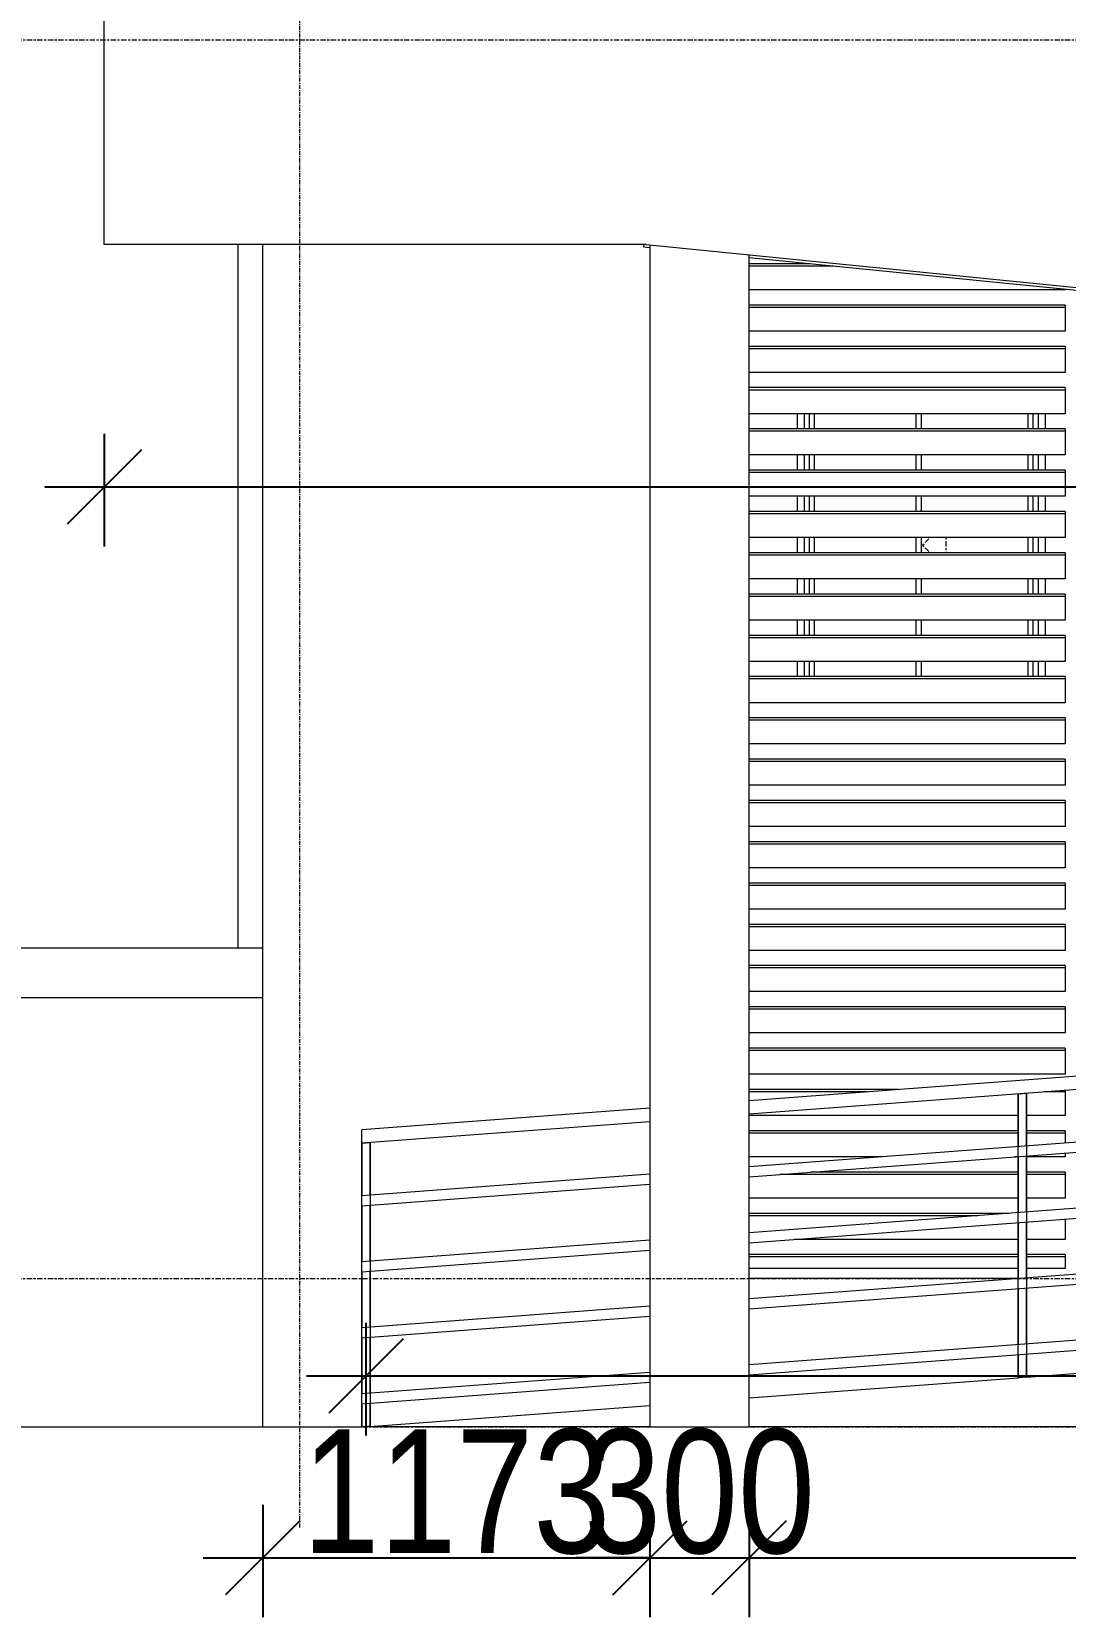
# Model space of a CAD drawing. Header units: millimetres. Extents: x -35190 to 411743, y -233114 to 23872.
# Drawn here: x -4615 to -1486, y -164285 to -159485 of the extents above; entities that cross this region are included whole.
import ezdxf

# ---------------------------------------------------------------- set-up
doc = ezdxf.new("R2010")
doc.units = ezdxf.units.MM
doc.linetypes.add('Centre', pattern=[31.75, 6.35, -4.7625, 15.875, -4.7625])
doc.linetypes.add('Grid Line', pattern=[22.225, 12.7, -3.175, 3.175, -3.175])
for name, color, linetype, lineweight in [('A-ANNO-DIMS', 211, 'Continuous', 9), ('A-FLOR-HRAL', 11, 'Continuous', 18), ('A-FLOR-LEVL', 51, 'Continuous', 18), ('A-GLAZ', 151, 'Continuous', 18), ('A-GLAZ-CURT', 52, 'Continuous', 18), ('A-GLAZ-CWMG', 51, 'Continuous', 18), ('A-WALL', 113, 'Continuous', 18), ('Q-CASE', 31, 'Continuous', 18), ('S-GRID', 1, 'Continuous', 9)]:
    doc.layers.add(name, color=color, linetype=linetype, lineweight=lineweight)
doc.styles.add('Arial_3', font='arial.ttf', dxfattribs={"width": 0.8, "height": 375})
doc.dimstyles.new('main_4_5mm', dxfattribs={"dimscale": 304.8, "dimtxt": 382.597275, "dimasz": 0.738189, "dimexe": 0.590551, "dimexo": 0.0625, "dimgap": 0.024606, "dimtad": 1, "dimdec": 0, "dimzin": 0, "dimdsep": 46, "dimtxsty": 'Arial_3', "dimblk1": 'OBLIQUE', "dimblk2": 'OBLIQUE', "dimsah": 1, "dimcen": 0.09, "dimdle": 0.590551, "dimazin": 0, "dimtfac": 1, "dimtdec": 4, "dimtix": 1, "dimtmove": 0, "dimatfit": 3, "dimfxl": 0.590551, "dimfxlon": 1, "dimtvp": 1, "dimtolj": 1, "dimtzin": 0, "dimarcsym": 2})

# ---------------------------------------------------------------- blocks, each defined once
blk = doc.blocks.new('Sliding - 2L - SL750 X 900-440830-North')
at = {"layer": 'A-GLAZ'}
for p, q in [((-19373.9, 3021.9), (-19373.9, 3068.1)), ((-19353.9, 3068.1), (-19353.9, 3021.9)), ((-19337.9, 3068.1), (-19337.9, 3021.9)), ((-19322.8, 3068.1), (-19322.8, 3021.9)), ((-19014, 3021.9), (-19014, 3068.1)), ((-19013.9, 3021.9), (-19013.9, 3068.1)), ((-18998.9, 3068.1), (-18998.9, 3021.9)), ((-18674.9, 3021.9), (-18674.9, 3068.1)), ((-18659.9, 3021.9), (-18659.9, 3068.1)), ((-18643.9, 3021.9), (-18643.9, 3068.1)), ((-18623.9, 3068.1), (-18623.9, 3021.9)), ((-19373.9, 2896.9), (-19373.9, 2943.1)), ((-19353.9, 2943.1), (-19353.9, 2896.9)), ((-19337.9, 2943.1), (-19337.9, 2896.9)), ((-19322.8, 2943.1), (-19322.8, 2896.9)), ((-19014, 2896.9), (-19014, 2943.1)), ((-19013.9, 2896.9), (-19013.9, 2943.1)), ((-18998.9, 2943.1), (-18998.9, 2896.9)), ((-18674.9, 2896.9), (-18674.9, 2943.1)), ((-18659.9, 2896.9), (-18659.9, 2943.1)), ((-18643.9, 2896.9), (-18643.9, 2943.1)), ((-18623.9, 2943.1), (-18623.9, 2896.9)), ((-19373.9, 2771.9), (-19373.9, 2818.1)), ((-19353.9, 2818.1), (-19353.9, 2771.9)), ((-19337.9, 2818.1), (-19337.9, 2771.9)), ((-19322.8, 2818.1), (-19322.8, 2771.9)), ((-19014, 2771.9), (-19014, 2818.1)), ((-19013.9, 2771.9), (-19013.9, 2818.1)), ((-18998.9, 2818.1), (-18998.9, 2771.9)), ((-18674.9, 2771.9), (-18674.9, 2818.1)), ((-18659.9, 2771.9), (-18659.9, 2818.1)), ((-18643.9, 2771.9), (-18643.9, 2818.1)), ((-18623.9, 2818.1), (-18623.9, 2771.9)), ((-19373.9, 2646.9), (-19373.9, 2693.1)), ((-19353.9, 2693.1), (-19353.9, 2646.9)), ((-19337.9, 2693.1), (-19337.9, 2646.9)), ((-19322.8, 2693.1), (-19322.8, 2646.9)), ((-19014, 2646.9), (-19014, 2693.1)), ((-19013.9, 2646.9), (-19013.9, 2693.1)), ((-18998.9, 2693.1), (-18998.9, 2646.9)), ((-18674.9, 2646.9), (-18674.9, 2693.1)), ((-18659.9, 2646.9), (-18659.9, 2693.1)), ((-18643.9, 2646.9), (-18643.9, 2693.1)), ((-18623.9, 2693.1), (-18623.9, 2646.9)), ((-19373.9, 2521.9), (-19373.9, 2568.1)), ((-19353.9, 2568.1), (-19353.9, 2521.9)), ((-19337.9, 2568.1), (-19337.9, 2521.9)), ((-19322.8, 2568.1), (-19322.8, 2521.9)), ((-19014, 2521.9), (-19014, 2568.1)), ((-19013.9, 2521.9), (-19013.9, 2568.1)), ((-18998.9, 2568.1), (-18998.9, 2521.9)), ((-18674.9, 2521.9), (-18674.9, 2568.1)), ((-18659.9, 2521.9), (-18659.9, 2568.1)), ((-18643.9, 2521.9), (-18643.9, 2568.1)), ((-18623.9, 2568.1), (-18623.9, 2521.9)), ((-19373.9, 2396.9), (-19373.9, 2443.1)), ((-19353.9, 2443.1), (-19353.9, 2396.9)), ((-19337.9, 2443.1), (-19337.9, 2396.9)), ((-19322.8, 2443.1), (-19322.8, 2396.9)), ((-19014, 2396.9), (-19014, 2443.1)), ((-19013.9, 2396.9), (-19013.9, 2443.1)), ((-18998.9, 2443.1), (-18998.9, 2396.9)), ((-18674.9, 2396.9), (-18674.9, 2443.1)), ((-18659.9, 2396.9), (-18659.9, 2443.1)), ((-18643.9, 2396.9), (-18643.9, 2443.1)), ((-18623.9, 2443.1), (-18623.9, 2396.9)), ((-19373.9, 2271.9), (-19373.9, 2318.1)), ((-19353.9, 2318.1), (-19353.9, 2271.9)), ((-19337.9, 2318.1), (-19337.9, 2271.9)), ((-19322.8, 2318.1), (-19322.8, 2271.9)), ((-19014, 2271.9), (-19014, 2318.1)), ((-19013.9, 2271.9), (-19013.9, 2318.1)), ((-18998.9, 2318.1), (-18998.9, 2271.9)), ((-18674.9, 2271.9), (-18674.9, 2318.1)), ((-18659.9, 2271.9), (-18659.9, 2318.1)), ((-18643.9, 2271.9), (-18643.9, 2318.1)), ((-18623.9, 2318.1), (-18623.9, 2271.9))]:
    blk.add_line(p, q, dxfattribs=at)
at = {"layer": 'A-GLAZ', "linetype": 'Centre'}
for p, q in [((-18995.1, 2670), (-18972, 2693.1)), ((-18924.4, 2693.1), (-18924.4, 2646.9)), ((-18995.1, 2670), (-18972, 2646.9))]:
    blk.add_line(p, q, dxfattribs=at)
blk = doc.blocks.new('Casework 1 - Casework 1-478824-North')
at = {"layer": 'Q-CASE'}
for p, q in [((-22348.9, 3580.7), (-22348.9, 1450)), ((-22273.9, 1450), (-30748.9, 1450)), ((-30748.9, 1300), (-22273.9, 1300))]:
    blk.add_line(p, q, dxfattribs=at)
blk = doc.blocks.new('Ramp - Ramp-638346-North')
at = {"layer": 'A-FLOR-LEVL'}
for p, q in [((-16961.7, 375.9), (-16241.4, 429.9)), ((-17961.7, 300.9), (-16986.1, 374.1)), ((-18961.7, 225.9), (-17986.1, 299.1)), ((-19961.7, 150.9), (-18986.1, 224.1)), ((-20801.4, 87.9), (-19986.1, 149.1)), ((-21949.2, 1.9), (-21101.4, 65.4)), ((-21101.4, 0), (-21973.9, 0)), ((-16241.4, 0), (-20801.4, 0))]:
    blk.add_line(p, q, dxfattribs=at)
blk = doc.blocks.new('Railing - 25mm-638435-North')
at = {"layer": 'A-FLOR-HRAL'}
for p, q in [((-16986.4, 374.1), (-16986.4, 1234)), ((-16961.4, 1235.8), (-16961.4, 375.9))]:
    blk.add_line(p, q, dxfattribs=at)
at = {"layer": 'A-FLOR-HRAL', "flags": 128}
for points in [[(-16986.4, 1234), (-16986.1, 1234), (-16983.7, 1234.2), (-16979.3, 1234.5), (-16973.9, 1234.9)], [(-16973.9, 1234.9), (-16968.5, 1235.3), (-16964.1, 1235.6), (-16961.7, 1235.8)], [(-16973.9, 375), (-16979.3, 374.6), (-16983.7, 374.3), (-16986.1, 374.1)], [(-16961.4, 375.9), (-16961.7, 375.9), (-16964.1, 375.7), (-16968.5, 375.4), (-16973.9, 375)]]:
    blk.add_lwpolyline(points, dxfattribs=at)
blk = doc.blocks.new('Railing - Railing-638374-North')
at = {"layer": 'A-FLOR-HRAL'}
for p, q in [((-16241.4, 1129.9), (-20801.4, 787.9)), ((-20801.4, 757.9), (-16241.4, 1099.9)), ((-16241.4, 929.9), (-20801.4, 587.9)), ((-20801.4, 557.9), (-16241.4, 899.9)), ((-21101.4, 765.4), (-21973.9, 700)), ((-21973.9, 669.9), (-21101.4, 735.4)), ((-16241.4, 729.9), (-20801.4, 387.9)), ((-20801.4, 357.9), (-16241.4, 699.9)), ((-21101.4, 565.4), (-21973.9, 500)), ((-21973.9, 469.9), (-21101.4, 535.4)), ((-16241.4, 529.9), (-20801.4, 187.9)), ((-20801.4, 157.9), (-16241.4, 499.9)), ((-21101.4, 365.4), (-21973.9, 300)), ((-21973.9, 269.9), (-21101.4, 335.4)), ((-21101.4, 165.4), (-21973.9, 100)), ((-21973.9, 69.9), (-21101.4, 135.4))]:
    blk.add_line(p, q, dxfattribs=at)
at = {"layer": 'A-FLOR-HRAL', "flags": 128}
for points in [[(-21973.9, 685), (-21973.9, 688.9), (-21973.9, 692.5), (-21973.9, 695.6), (-21973.9, 698), (-21973.9, 699.5), (-21973.9, 700)], [(-21973.9, 669.9), (-21973.9, 670.4), (-21973.9, 671.9), (-21973.9, 674.3), (-21973.9, 677.4), (-21973.9, 681.1), (-21973.9, 685)], [(-21973.9, 485), (-21973.9, 488.9), (-21973.9, 492.5), (-21973.9, 495.6), (-21973.9, 498), (-21973.9, 499.5), (-21973.9, 500)], [(-21973.9, 469.9), (-21973.9, 470.4), (-21973.9, 471.9), (-21973.9, 474.3), (-21973.9, 477.4), (-21973.9, 481.1), (-21973.9, 485)], [(-21973.9, 285), (-21973.9, 288.9), (-21973.9, 292.5), (-21973.9, 295.6), (-21973.9, 298), (-21973.9, 299.5), (-21973.9, 300)], [(-21973.9, 269.9), (-21973.9, 270.4), (-21973.9, 271.9), (-21973.9, 274.3), (-21973.9, 277.4), (-21973.9, 281.1), (-21973.9, 285)], [(-21973.9, 85), (-21973.9, 88.9), (-21973.9, 92.5), (-21973.9, 95.6), (-21973.9, 98), (-21973.9, 99.5), (-21973.9, 100)], [(-21973.9, 69.9), (-21973.9, 70.4), (-21973.9, 71.9), (-21973.9, 74.3), (-21973.9, 77.4), (-21973.9, 81.1), (-21973.9, 85)]]:
    blk.add_lwpolyline(points, dxfattribs=at)
for p in [(0, 0), (-1000, -75), (-2000, -150), (-3000, -225), (-4987.5, -374.1)]:
    blk.add_blockref('Railing - 25mm-638435-North', p)
blk = doc.blocks.new('Railing - 25mm-V37-North')
at = {"layer": 'A-FLOR-HRAL'}
for p, q in [((-16986.4, 1234), (-16986.4, 1074.1)), ((-16961.7, 1235.8), (-16961.7, 1235.8)), ((-16961.4, 1075.9), (-16961.4, 1235.8)), ((-16986.4, 1044.1), (-16986.4, 874.1)), ((-16961.4, 875.9), (-16961.4, 1045.9)), ((-16986.4, 844.1), (-16986.4, 674.1)), ((-16961.4, 675.9), (-16961.4, 845.9)), ((-16986.4, 644.1), (-16986.4, 474.1)), ((-16961.4, 475.9), (-16961.4, 645.9)), ((-16986.4, 444.1), (-16986.4, 374.1)), ((-16961.4, 375.9), (-16961.4, 445.9)), ((-16986.1, 374.1), (-16986.1, 374.1))]:
    blk.add_line(p, q, dxfattribs=at)
blk = doc.blocks.new('Railing - 25mm-V38-North')
at = {"layer": 'A-FLOR-HRAL'}
for p, q in [((-17986.4, 1159), (-17986.4, 999.1)), ((-17961.7, 1160.8), (-17961.7, 1160.8)), ((-17961.4, 1000.9), (-17961.4, 1160.8)), ((-17986.4, 969.2), (-17986.4, 799.1)), ((-17961.4, 800.9), (-17961.4, 971)), ((-17986.4, 769.2), (-17986.4, 599.1)), ((-17961.4, 600.9), (-17961.4, 771)), ((-17986.4, 569.2), (-17986.4, 399.1)), ((-17961.4, 400.9), (-17961.4, 571)), ((-17986.4, 369.2), (-17986.4, 299.1)), ((-17961.4, 300.9), (-17961.4, 371)), ((-17986.1, 299.1), (-17986.1, 299.1))]:
    blk.add_line(p, q, dxfattribs=at)
blk = doc.blocks.new('Railing - 25mm-V39-North')
at = {"layer": 'A-FLOR-HRAL'}
for p, q in [((-18986.4, 1084), (-18986.4, 924.1)), ((-18961.7, 1085.8), (-18961.7, 1085.8)), ((-18961.4, 925.9), (-18961.4, 1085.8)), ((-18986.4, 894), (-18986.4, 724.1)), ((-18961.4, 725.9), (-18961.4, 895.9)), ((-18986.4, 693.9), (-18986.4, 524.1)), ((-18961.4, 525.9), (-18961.4, 695.9)), ((-18986.4, 494), (-18986.4, 324.1)), ((-18961.4, 325.9), (-18961.4, 495.9)), ((-18986.4, 294), (-18986.4, 224.1)), ((-18961.4, 225.9), (-18961.4, 295.9)), ((-18986.1, 224.1), (-18986.1, 224.1))]:
    blk.add_line(p, q, dxfattribs=at)
blk = doc.blocks.new('Railing - 25mm-V40-North')
at = {"layer": 'A-FLOR-HRAL'}
for p, q in [((-19986.4, 1009), (-19986.4, 848.9)), ((-19961.7, 1010.8), (-19961.7, 1010.8)), ((-19961.4, 850.8), (-19961.4, 1010.8)), ((-19986.4, 819), (-19986.4, 648.9)), ((-19961.4, 650.8), (-19961.4, 820.9)), ((-19986.4, 619), (-19986.4, 448.9)), ((-19961.4, 450.8), (-19961.4, 620.9)), ((-19986.4, 419), (-19986.4, 248.9)), ((-19961.4, 250.8), (-19961.4, 420.9)), ((-19986.4, 219), (-19986.4, 149.1)), ((-19961.4, 150.9), (-19961.4, 220.9)), ((-19986.1, 149.1), (-19986.1, 149.1))]:
    blk.add_line(p, q, dxfattribs=at)
blk = doc.blocks.new('Railing - 25mm-V41-North')
at = {"layer": 'A-FLOR-HRAL'}
for p, q in [((-21973.9, 859.9), (-21973.9, 700)), ((-21949.2, 861.7), (-21949.2, 861.7)), ((-21948.9, 701.9), (-21948.9, 861.8)), ((-21973.9, 669.9), (-21973.9, 500)), ((-21948.9, 501.9), (-21948.9, 671.8)), ((-21973.9, 469.9), (-21973.9, 300)), ((-21948.9, 301.9), (-21948.9, 471.8)), ((-21973.9, 269.9), (-21973.9, 100)), ((-21948.9, 101.9), (-21948.9, 271.8)), ((-21973.9, 69.9), (-21973.9, 0)), ((-21948.9, 1.9), (-21948.9, 71.8)), ((-21973.6, 0), (-21973.6, 0))]:
    blk.add_line(p, q, dxfattribs=at)
blk = doc.blocks.new('Railing - Railing-638378-North')
for name in ['Railing - 25mm-V37-North', 'Railing - 25mm-V38-North', 'Railing - 25mm-V39-North', 'Railing - 25mm-V40-North', 'Railing - 25mm-V41-North']:
    blk.add_blockref(name, (0, 0))
blk = doc.blocks.new('Top Rail Type - Top Rail_Internal_-638391-North')
at = {"layer": 'A-FLOR-HRAL'}
for p, q in [((-16241.4, 1329.9), (-20801.4, 987.9)), ((-20801.4, 947.8), (-16241.4, 1289.8)), ((-21101.4, 965.4), (-21973.9, 900)), ((-21973.9, 859.9), (-21101.4, 925.3))]:
    blk.add_line(p, q, dxfattribs=at)
at = {"layer": 'A-FLOR-HRAL', "flags": 128}
for points in [[(-21973.9, 879.9), (-21973.9, 885.1), (-21973.9, 890), (-21973.9, 894.1), (-21973.9, 897.3), (-21973.9, 899.3), (-21973.9, 900)], [(-21973.9, 859.9), (-21973.9, 860.6), (-21973.9, 862.6), (-21973.9, 865.8), (-21973.9, 869.9), (-21973.9, 874.8), (-21973.9, 879.9)]]:
    blk.add_lwpolyline(points, dxfattribs=at)
blk = doc.blocks.new('Casework 2 - Casework 2-644764-North')
at = {"layer": 'Q-CASE'}
for p, q in [((-22753.9, 3580.7), (-22753.9, 4680.7)), ((-21112.4, 3580.7), (-22753.9, 3580.7)), ((-21119.7, 3572.2), (-21118.9, 3580.7)), ((-21101.4, 3570.3), (-21119.7, 3572.2)), ((-21112.4, 3580.7), (-1231.4, 1592.6)), ((-16241.4, 3084.3), (-20801.4, 3540.3))]:
    blk.add_line(p, q, dxfattribs=at)
blk = doc.blocks.new('grill panel - grill panel-V90-North')
at = {"layer": 'A-GLAZ-CURT'}
for p, q in [((-19986.1, 521.9), (-20801.4, 521.9)), ((-19986.1, 514.8), (-20801.4, 514.8)), ((-19843.9, 521.9), (-19961.7, 521.9)), ((-19843.9, 514.8), (-19961.7, 514.8)), ((-19843.9, 521.9), (-19843.9, 514.8)), ((-19843.9, 514.8), (-19843.9, 480))]:
    blk.add_line(p, q, dxfattribs=at)
blk = doc.blocks.new('grill panel - grill panel-V91-North')
at = {"layer": 'A-GLAZ-CURT'}
for p, q in [((-20015.3, 646.9), (-20801.4, 646.9)), ((-20109.6, 639.8), (-20801.4, 639.8)), ((-19843.9, 629.7), (-19843.9, 568.1)), ((-19986.1, 568.1), (-20664.7, 568.1)), ((-19843.9, 568.1), (-19961.7, 568.1))]:
    blk.add_line(p, q, dxfattribs=at)
blk = doc.blocks.new('grill panel - grill panel-V92-North')
at = {"layer": 'A-GLAZ-CURT'}
for p, q in [((-19986.4, 771.9), (-20614.2, 771.9)), ((-19843.9, 771.9), (-19961.7, 771.9)), ((-19843.9, 771.9), (-19843.9, 764.8)), ((-19986.4, 764.8), (-20708.5, 764.8)), ((-19843.9, 764.8), (-19961.7, 764.8)), ((-19843.9, 764.8), (-19843.9, 693.1)), ((-19986.1, 693.1), (-20801.4, 693.1)), ((-19843.9, 693.1), (-19961.7, 693.1))]:
    blk.add_line(p, q, dxfattribs=at)
blk = doc.blocks.new('grill panel - grill panel-V93-North')
at = {"layer": 'A-GLAZ-CURT'}
for p, q in [((-19986.1, 896.9), (-20801.4, 896.9)), ((-19986.4, 889.8), (-20801.4, 889.8)), ((-19843.9, 896.9), (-19961.7, 896.9)), ((-19843.9, 889.8), (-19961.7, 889.8)), ((-19843.9, 896.9), (-19843.9, 889.8)), ((-19843.9, 889.8), (-19843.9, 859.8)), ((-20399.2, 818.1), (-20801.4, 818.1)), ((-19986.4, 818.1), (-19998, 818.1)), ((-19843.9, 818.1), (-19961.7, 818.1)), ((-19843.9, 829.7), (-19843.9, 818.1))]:
    blk.add_line(p, q, dxfattribs=at)
blk = doc.blocks.new('grill panel - grill panel-V94-North')
at = {"layer": 'A-GLAZ-CURT'}
for p, q in [((-20348.7, 1021.9), (-20801.4, 1021.9)), ((-20442.9, 1014.8), (-20801.4, 1014.8)), ((-19843.9, 1014.8), (-19908.1, 1014.8)), ((-19843.9, 1019.6), (-19843.9, 1014.8)), ((-19843.9, 1014.8), (-19843.9, 943.1)), ((-19986.1, 943.1), (-20801.4, 943.1)), ((-19843.9, 943.1), (-19961.7, 943.1))]:
    blk.add_line(p, q, dxfattribs=at)
blk = doc.blocks.new('grill panel - grill panel-V95-North')
at = {"layer": 'A-GLAZ-CURT'}
for p, q in [((-19843.9, 1146.9), (-20801.4, 1146.9)), ((-19843.9, 1139.8), (-20801.4, 1139.8)), ((-19843.9, 1146.9), (-19843.9, 1139.8)), ((-19843.9, 1139.8), (-19843.9, 1068.1)), ((-19843.9, 1068.1), (-20801.4, 1068.1))]:
    blk.add_line(p, q, dxfattribs=at)
blk = doc.blocks.new('Rectangular Mullion - 30mm Square-V96-North')
at = {"layer": 'A-GLAZ-CWMG'}
for p, q in [((-19986.1, 480), (-20801.4, 480)), ((-19843.9, 480), (-19961.7, 480))]:
    blk.add_line(p, q, dxfattribs=at)
blk = doc.blocks.new('grill panel - grill panel-V104-North')
at = {"layer": 'A-GLAZ-CURT'}
for p, q in [((-20616.8, 3521.9), (-20801.4, 3521.9)), ((-20546.1, 3514.8), (-20801.4, 3514.8)), ((-19843.9, 3443.1), (-20801.4, 3443.1)), ((-19843.9, 3444.6), (-19843.9, 3443.1))]:
    blk.add_line(p, q, dxfattribs=at)
blk = doc.blocks.new('_Oblique')
at = {"color": 0, "linetype": 'ByBlock', "lineweight": -2}
blk.add_line((-0.5, -0.5), (0.5, 0.5), dxfattribs=at)
blk = doc.blocks.new('*D1801')
at = {"layer": 'A-ANNO-DIMS', "color": 0, "lineweight": -2, "transparency": 16777216}
for p, q in [((18784.4, -161023.8), (18784.4, -160682.9)), ((-4395.6, -160701.9), (-4395.6, -161042.9)), ((-4575.6, -160862.9), (18964.4, -160862.9))]:
    blk.add_line(p, q, dxfattribs=at)
at = {"layer": 'Defpoints', "color": 0, "transparency": 16777216}
for p in [(-4395.6, -160682.9), (18784.4, -160862.9), (18784.4, -161042.9)]:
    blk.add_point(p, dxfattribs=at)
at = {"layer": 'A-ANNO-DIMS', "color": 0, "lineweight": -2, "transparency": 16777216, "xscale": 224.9999999999999, "yscale": 224.9999999999999, "zscale": 224.9999999999999, "rotation": 180}
blk.add_blockref('_Oblique', (-4395.6, -160862.9), dxfattribs=at)
at = {"layer": 'A-ANNO-DIMS', "color": 0, "lineweight": -2, "transparency": 16777216, "xscale": 224.9999999999999, "yscale": 224.9999999999999, "zscale": 224.9999999999999}
blk.add_blockref('_Oblique', (18784.4, -160862.9), dxfattribs=at)
at = {"layer": 'A-ANNO-DIMS', "color": 0, "transparency": 16777216, "insert": (7194.4, -160663.8), "char_height": 375, "width": 1239.615, "attachment_point": 5, "style": 'Arial_3'}
blk.add_mtext('\\A1;23180', dxfattribs=at)
blk = doc.blocks.new('*D1802')
at = {"layer": 'A-ANNO-DIMS', "color": 0, "lineweight": -2, "transparency": 16777216}
for p, q in [((-3915.6, -163944.5), (-3915.6, -164285.4)), ((-2743, -163944.5), (-2743, -164285.4)), ((-4095.6, -164105.4), (-2563, -164105.4))]:
    blk.add_line(p, q, dxfattribs=at)
at = {"layer": 'Defpoints', "color": 0, "transparency": 16777216}
for p in [(-3915.6, -163925.4), (-2743, -163925.4), (-2743, -164105.4)]:
    blk.add_point(p, dxfattribs=at)
at = {"layer": 'A-ANNO-DIMS', "color": 0, "lineweight": -2, "transparency": 16777216, "xscale": 224.9999999999999, "yscale": 224.9999999999999, "zscale": 224.9999999999999, "rotation": 180}
blk.add_blockref('_Oblique', (-3915.6, -164105.4), dxfattribs=at)
at = {"layer": 'A-ANNO-DIMS', "color": 0, "lineweight": -2, "transparency": 16777216, "xscale": 224.9999999999999, "yscale": 224.9999999999999, "zscale": 224.9999999999999}
blk.add_blockref('_Oblique', (-2743, -164105.4), dxfattribs=at)
at = {"layer": 'A-ANNO-DIMS', "color": 0, "transparency": 16777216, "insert": (-3329.3, -163906.3), "char_height": 375, "width": 991.692, "attachment_point": 5, "style": 'Arial_3'}
blk.add_mtext('\\A1;1173', dxfattribs=at)
blk = doc.blocks.new('*D1803')
at = {"layer": 'A-ANNO-DIMS', "color": 0, "lineweight": -2, "transparency": 16777216}
for p, q in [((-2743, -163944.5), (-2743, -164285.4)), ((-2443, -163944.5), (-2443, -164285.4)), ((-2743, -164105.4), (-2968, -164105.4)), ((-2743, -164105.4), (-2443, -164105.4)), ((-2443, -164105.4), (-2218, -164105.4))]:
    blk.add_line(p, q, dxfattribs=at)
at = {"layer": 'Defpoints', "color": 0, "transparency": 16777216}
for p in [(-2743, -163925.4), (-2443, -163925.4), (-2443, -164105.4)]:
    blk.add_point(p, dxfattribs=at)
at = {"layer": 'A-ANNO-DIMS', "color": 0, "lineweight": -2, "transparency": 16777216, "xscale": 224.9999999999999, "yscale": 224.9999999999999, "zscale": 224.9999999999999}
blk.add_blockref('_Oblique', (-2743, -164105.4), dxfattribs=at)
at = {"layer": 'A-ANNO-DIMS', "color": 0, "lineweight": -2, "transparency": 16777216, "xscale": 224.9999999999999, "yscale": 224.9999999999999, "zscale": 224.9999999999999, "rotation": 180}
blk.add_blockref('_Oblique', (-2443, -164105.4), dxfattribs=at)
at = {"layer": 'A-ANNO-DIMS', "color": 0, "transparency": 16777216, "insert": (-2593, -163906.3), "char_height": 375, "width": 743.769, "attachment_point": 5, "style": 'Arial_3'}
blk.add_mtext('\\A1;300', dxfattribs=at)
blk = doc.blocks.new('*D1804')
at = {"layer": 'A-ANNO-DIMS', "color": 0, "lineweight": -2, "transparency": 16777216}
for p, q in [((-2443, -163944.5), (-2443, -164285.4)), ((2117, -163944.5), (2117, -164285.4)), ((-2623, -164105.4), (2297, -164105.4))]:
    blk.add_line(p, q, dxfattribs=at)
at = {"layer": 'Defpoints', "color": 0, "transparency": 16777216}
for p in [(-2443, -163925.4), (2117, -163925.4), (2117, -164105.4)]:
    blk.add_point(p, dxfattribs=at)
at = {"layer": 'A-ANNO-DIMS', "color": 0, "lineweight": -2, "transparency": 16777216, "xscale": 224.9999999999999, "yscale": 224.9999999999999, "zscale": 224.9999999999999, "rotation": 180}
blk.add_blockref('_Oblique', (-2443, -164105.4), dxfattribs=at)
at = {"layer": 'A-ANNO-DIMS', "color": 0, "lineweight": -2, "transparency": 16777216, "xscale": 224.9999999999999, "yscale": 224.9999999999999, "zscale": 224.9999999999999}
blk.add_blockref('_Oblique', (2117, -164105.4), dxfattribs=at)
at = {"layer": 'A-ANNO-DIMS', "color": 0, "transparency": 16777216, "insert": (-163, -163906.4), "char_height": 375, "width": 991.692, "attachment_point": 5, "style": 'Arial_3'}
blk.add_mtext('\\A1;4560', dxfattribs=at)
blk = doc.blocks.new('*D1813')
at = {"layer": 'A-ANNO-DIMS', "color": 0, "lineweight": -2, "transparency": 16777216}
for p, q in [((-3603.1, -163393.9), (-3603.1, -163734.8)), ((2117, -163393.9), (2117, -163734.8)), ((-3783.1, -163554.8), (2297, -163554.8))]:
    blk.add_line(p, q, dxfattribs=at)
at = {"layer": 'Defpoints', "color": 0, "transparency": 16777216}
for p in [(-3603.1, -163374.8), (2117, -163374.8), (2117, -163554.8)]:
    blk.add_point(p, dxfattribs=at)
at = {"layer": 'A-ANNO-DIMS', "color": 0, "lineweight": -2, "transparency": 16777216, "xscale": 224.9999999999999, "yscale": 224.9999999999999, "zscale": 224.9999999999999, "rotation": 180}
blk.add_blockref('_Oblique', (-3603.1, -163554.8), dxfattribs=at)
at = {"layer": 'A-ANNO-DIMS', "color": 0, "lineweight": -2, "transparency": 16777216, "xscale": 224.9999999999999, "yscale": 224.9999999999999, "zscale": 224.9999999999999}
blk.add_blockref('_Oblique', (2117, -163554.8), dxfattribs=at)
at = {"layer": 'A-ANNO-DIMS', "color": 0, "transparency": 16777216, "insert": (-743, -163355.9), "char_height": 375, "width": 991.692, "attachment_point": 5, "style": 'Arial_3'}
blk.add_mtext('\\A1;5720', dxfattribs=at)

msp = doc.modelspace()

# ---------------------------------------------------------------- linework, layer by layer
at = {"layer": 'A-FLOR-LEVL', "linetype": 'Centre', "lineweight": 9}
for p, q in [((-28199.5, -159509.2), (36935.1, -159509.2)), ((-28199.5, -163259.2), (36935.1, -163259.2)), ((-28199.5, -163709.2), (36935.1, -163709.2))]:
    msp.add_line(p, q, dxfattribs=at)
at = {"layer": 'A-WALL'}
for p, q in [((-3915.6, -163709.2), (-3915.6, -160128.5)), ((-2743, -160129.6), (-2743, -163709.2)), ((-2443, -163709.2), (-2443, -160159.6)), ((-1627.7, -163259.2), (-2443, -163259.2)), ((-12840.6, -163709.2), (-3615.6, -163709.2)), ((-2743, -163709.2), (-2443, -163709.2))]:
    msp.add_line(p, q, dxfattribs=at)
at = {"layer": 'S-GRID', "linetype": 'Grid Line'}
msp.add_line((-3803.1, -164014), (-3803.1, -145580.7), dxfattribs=at)

# ---------------------------------------------------------------- block references
at = {"layer": 'A-FLOR-HRAL'}
for name in ['Top Rail Type - Top Rail_Internal_-638391-North', 'Railing - Railing-638374-North', 'Railing - Railing-638378-North']:
    msp.add_blockref(name, (18358.3, -163709.2), dxfattribs=at)
at = {"layer": 'A-FLOR-LEVL'}
msp.add_blockref('Ramp - Ramp-638346-North', (18358.3, -163709.2), dxfattribs=at)
at = {"layer": 'A-GLAZ', "linetype": 'Centre'}
msp.add_blockref('Sliding - 2L - SL750 X 900-440830-North', (17077.3, -163709.2), dxfattribs=at)
at = {"layer": 'A-GLAZ-CURT'}
for name, p in [('grill panel - grill panel-V104-North', (18358.3, -163709.2)), ('grill panel - grill panel-V95-North', (18358.3, -161459.2)), ('grill panel - grill panel-V95-North', (18358.3, -161584.2)), ('grill panel - grill panel-V95-North', (18358.3, -161709.2)), ('grill panel - grill panel-V95-North', (18358.3, -161834.2)), ('grill panel - grill panel-V95-North', (18358.3, -161959.2)), ('grill panel - grill panel-V95-North', (18358.3, -162084.2)), ('grill panel - grill panel-V95-North', (18358.3, -162209.2)), ('grill panel - grill panel-V95-North', (18358.3, -162334.2)), ('grill panel - grill panel-V95-North', (18358.3, -162459.2)), ('grill panel - grill panel-V95-North', (18358.3, -162584.2)), ('grill panel - grill panel-V95-North', (18358.3, -162709.2)), ('grill panel - grill panel-V95-North', (18358.3, -162834.2)), ('grill panel - grill panel-V95-North', (18358.3, -162959.2)), ('grill panel - grill panel-V95-North', (18358.3, -163084.2)), ('grill panel - grill panel-V95-North', (18358.3, -163209.2)), ('grill panel - grill panel-V95-North', (18358.3, -163334.2)), ('grill panel - grill panel-V95-North', (18358.3, -163459.2)), ('grill panel - grill panel-V95-North', (18358.3, -163584.2)), ('grill panel - grill panel-V95-North', (18358.3, -163709.2)), ('grill panel - grill panel-V94-North', (18358.3, -163709.2)), ('grill panel - grill panel-V93-North', (18358.3, -163709.2)), ('grill panel - grill panel-V92-North', (18358.3, -163709.2)), ('grill panel - grill panel-V91-North', (18358.3, -163709.2)), ('grill panel - grill panel-V90-North', (18358.3, -163709.2))]:
    msp.add_blockref(name, p, dxfattribs=at)
at = {"layer": 'A-GLAZ-CWMG'}
msp.add_blockref('Rectangular Mullion - 30mm Square-V96-North', (18358.3, -163709.2), dxfattribs=at)
at = {"layer": 'Q-CASE'}
for name in ['Casework 2 - Casework 2-644764-North', 'Casework 1 - Casework 1-478824-North']:
    msp.add_blockref(name, (18358.3, -163709.2), dxfattribs=at)

# ---------------------------------------------------------------- dimensions: what is measured, and where the dimension line sits
at = {"layer": 'A-ANNO-DIMS'}
for base, p1, p2, override, picture, middle in [((18784.4, -160862.9), (-4395.6, -160682.9), (18784.4, -161042.9), {"dimpost": '<>', "dimfxl": 23182.795345}, '*D1801', (7194.4, -160663.8)), ((2117, -163554.8), (-3603.1, -163374.8), (2117, -163374.8), {"dimpost": '<>', "dimfxl": 5720.033784}, '*D1813', (-743, -163355.9)), ((-2743, -164105.4), (-3915.6, -163925.4), (-2743, -163925.4), {"dimpost": '<>', "dimfxl": 1172.533784}, '*D1802', (-3329.3, -163906.3)), ((-2443, -164105.4), (-2743, -163925.4), (-2443, -163925.4), {"dimpost": '<>', "dimfxl": 300}, '*D1803', (-2593, -163906.3)), ((2117, -164105.4), (-2443, -163925.4), (2117, -163925.4), {"dimpost": '<>', "dimfxl": 4560}, '*D1804', (-163, -163906.4))]:
    dim = msp.add_linear_dim(base=base, p1=p1, p2=p2, dimstyle='main_4_5mm', override=override, dxfattribs=at)
    dim.commit()
    dim.dimension.update_dxf_attribs({"geometry": picture, "text_midpoint": middle})

doc.saveas('drawing.dxf')
